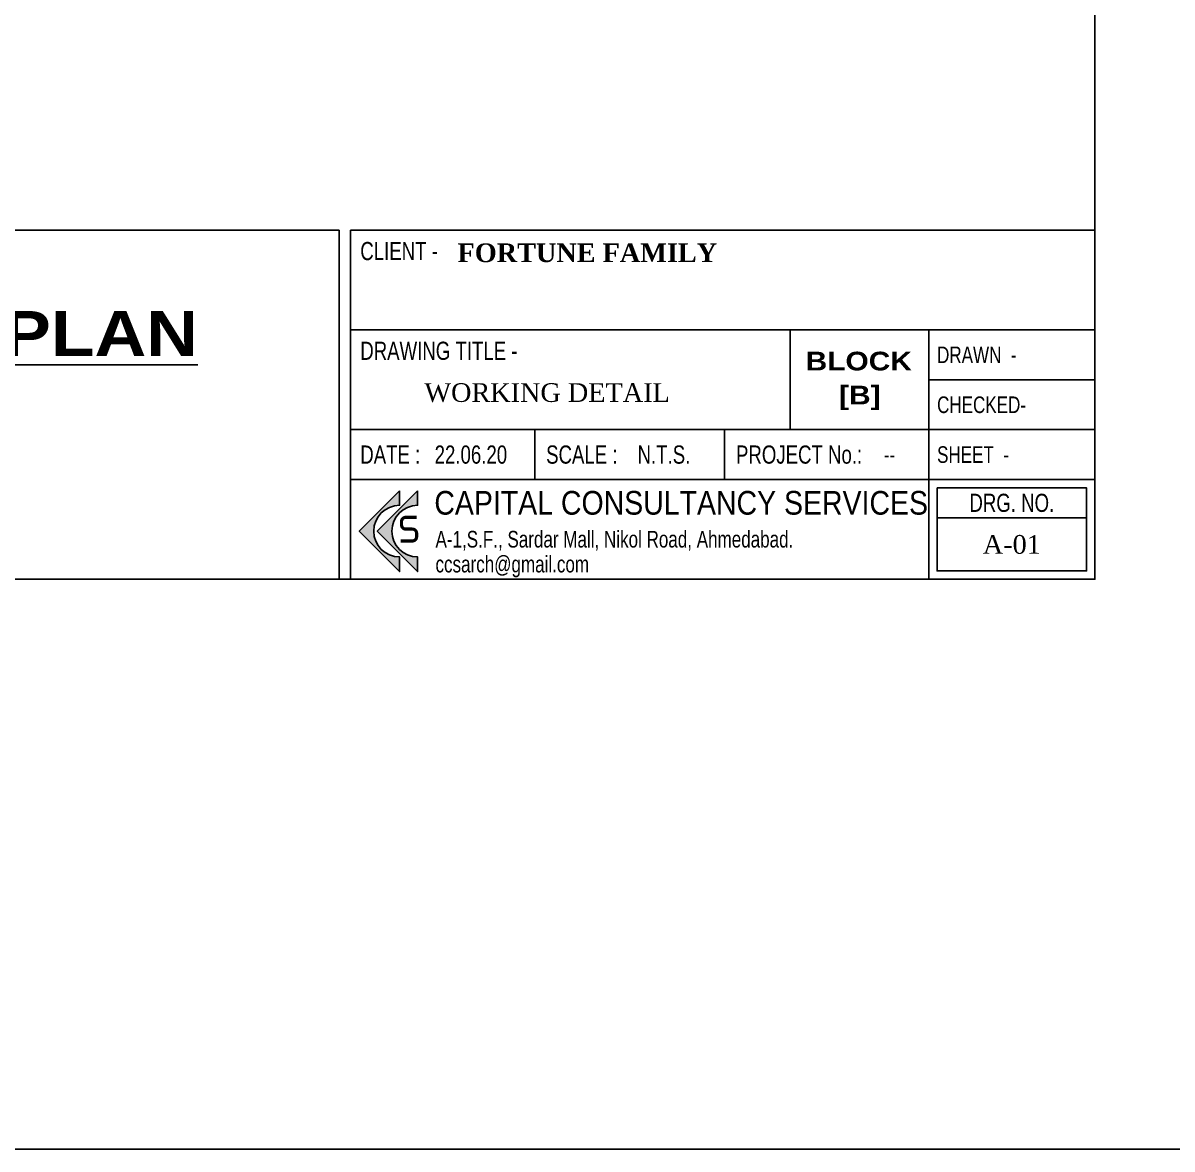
# Model space of a CAD drawing. Header units: inches. Extents: x 14235 to 14499, y 0 to 2549.
# Drawn here: x 14338.46 to 14353.07, y 2336.24 to 2350.55 of the extents above; entities that cross this region are included whole.
import ezdxf
from ezdxf.enums import TextEntityAlignment as Align

# ---------------------------------------------------------------- set-up
doc = ezdxf.new("R2010")
doc.units = ezdxf.units.IN
doc.header["$LTSCALE"] = 0.25
doc.header["$MEASUREMENT"] = 0
for name, color, linetype in [('text-large', 7, 'Continuous'), ('text-small', 7, 'Continuous'), ('vp', 7, 'Continuous'), ('wall', 7, 'Continuous')]:
    doc.layers.add(name, color=color, linetype=linetype)
doc.styles.add('ARIAL', font='TIMES_0.TTF')
doc.styles.add('ARL', font='swisscl_0.ttf')
doc.styles.add('B', font='ARIBLK_0.TTF')
doc.styles.add('BOLD TIME', font='TIMESBD_0.TTF')
doc.styles.add('SansSerif', font='sanss__.ttf', dxfattribs={"width": 0.8})

# ---------------------------------------------------------------- blocks, each defined once
blk = doc.blocks.new('TITLE')
at = {"layer": 'text-large'}
for points in [[(-2.4884, 0.3588), (-2.4884, 0.4159), (-2.6781, 0.2261), (-2.4884, 0.0364), (-2.4884, 0.0935), (-2.4884, 0.1047, -1), (-2.4884, 0.3476)], [(-2.5931, 0.2261), (-2.4033, 0.0364), (-2.4033, 0.0935), (-2.4033, 0.1047, -1), (-2.4033, 0.3476), (-2.4033, 0.3588), (-2.4033, 0.4159)]]:
    blk.add_hatch(color=256, dxfattribs=at).paths.add_polyline_path(points)
for points in [[(-2.4884, 0.4159), (-2.6781, 0.2261), (-2.4884, 0.0364), (-2.4884, 0.0935), (-2.4884, 0.1047, -1), (-2.4884, 0.3476), (-2.4884, 0.3588)], [(-2.4033, 0.4159), (-2.5931, 0.2261), (-2.4033, 0.0364), (-2.4033, 0.0935), (-2.4033, 0.1047, -1), (-2.4033, 0.3476), (-2.4033, 0.3588)]]:
    blk.add_lwpolyline(points, format="xyb", close=True, dxfattribs=at)
at = {"layer": 'text-small', "color": 174, "true_color": 0x00008f, "const_width": 0.015}
blk.add_lwpolyline([(-2.4076, 0.2911), (-2.4592, 0.2911, 0.414214), (-2.4792, 0.2711), (-2.4792, 0.2558, 0.414214), (-2.4592, 0.2358), (-2.4282, 0.2358, -0.414214), (-2.4082, 0.2158), (-2.4082, 0.2, -0.414214), (-2.4282, 0.18), (-2.4832, 0.18)], format="xyb", dxfattribs=at)
at = {"layer": 'text-large', "style": 'SansSerif', "width": 0.861038}
blk.add_text(' CAPITAL CONSULTANCY SERVICES', height=0.111328, dxfattribs=at).set_placement((-2.3621, 0.3036))
at = {"layer": 'text-small', "color": 174, "true_color": 0x00008f, "style": 'ARL'}
for s, p in [('A-1,S.F., Sardar Mall, Nikol Road, Ahmedabad.', (-2.3194, 0.1492)), ('ccsarch@gmail.com', (-2.3194, 0.0322))]:
    blk.add_text(s, height=0.078125, dxfattribs=at).set_placement(p)

msp = doc.modelspace()

# ---------------------------------------------------------------- linework, layer by layer
at = {"layer": 'text-small'}
msp.add_line((14350.083, 2344.262), (14351.983, 2344.262), dxfattribs=at)
for points in [[(14342.629, 2343.481), (14352.089, 2343.481), (14352.089, 2347.915), (14342.629, 2347.915)], [(14350.083, 2344.642), (14351.983, 2344.642), (14351.983, 2343.587), (14350.083, 2343.587)]]:
    msp.add_lwpolyline(points, close=True, dxfattribs=at)
at = {"layer": 'vp', "color": 1}
for p, q in [((14342.629, 2346.648), (14352.089, 2346.648)), ((14348.214, 2345.382), (14348.214, 2346.648)), ((14349.977, 2346.648), (14349.977, 2344.748)), ((14349.977, 2346.015), (14352.089, 2346.015)), ((14342.629, 2345.382), (14352.089, 2345.382)), ((14344.97, 2344.748), (14344.97, 2345.382)), ((14347.379, 2344.748), (14347.379, 2345.382)), ((14342.629, 2344.748), (14352.089, 2344.748)), ((14349.977, 2344.748), (14349.977, 2343.481))]:
    msp.add_line(p, q, dxfattribs=at)
at = {"layer": 'vp'}
msp.add_line((14346.74, 2344.757), (14346.74, 2344.748), dxfattribs=at)
msp.add_line((14346.74, 2344.757), (14346.74, 2344.748), dxfattribs=at)
at = {"layer": 'wall'}
for q in [(14323.371, 2347.915), (14342.485, 2343.481)]:
    msp.add_line((14342.485, 2347.915), q, dxfattribs=at)
at = {"layer": 'wall', "color": 2}
msp.add_lwpolyline([(14234.754, 2480.46), (14429.385, 2480.46), (14429.385, 2336.243), (14234.754, 2336.243)], close=True, dxfattribs=at)
at = {"layer": 'wall'}
msp.add_lwpolyline([(14352.089, 2384.093), (14323.371, 2384.093), (14323.371, 2343.481), (14352.089, 2343.481)], close=True, dxfattribs=at)

# ---------------------------------------------------------------- block references
at = {"xscale": 2.702833077012058, "yscale": 2.702833077012058, "zscale": 2.702833077012058}
msp.add_blockref('TITLE', (14349.977, 2343.481), dxfattribs=at)

# ---------------------------------------------------------------- texts
at = {"layer": 'text-large', "style": 'B'}
msp.add_text('%%U5TH, 7TH & 11TH FLOOR PLAN', height=0.56906, dxfattribs=at).set_placement((14333.94, 2346.319), align=Align.CENTER)
at = {"layer": 'text-small'}
for s, height, style, p in [('CLIENT -', 0.2309, 'ARL', (14342.752, 2347.535)), ('FORTUNE FAMILY ', 0.23755, 'BOLD TIME', (14343.988, 2347.51)), ('DRAWING TITLE -', 0.23086, 'ARL', (14342.752, 2346.268)), ('BLOCK', 0.2376, 'B', (14348.412, 2346.134)), ('WORKING DETAIL ', 0.23755, 'ARIAL', (14343.567, 2345.734)), ('[B]', 0.2376, 'B', (14348.837, 2345.702))]:
    msp.add_text(s, height=height, dxfattribs=dict(at, style=style)).set_placement(p)
at = {"layer": 'text-small', "style": 'ARL'}
for s, height, p in [('DRAWN  -', 0.2112, (14350.083, 2346.332)), ('CHECKED-', 0.2112, (14350.083, 2345.698)), ('DATE :', 0.2309, (14342.752, 2345.065)), ('22.06.20', 0.2309, (14343.697, 2345.065)), ('SCALE :', 0.2309, (14345.114, 2345.065)), ('N.T.S.', 0.2309, (14346.276, 2345.065)), ('PROJECT No.:', 0.23086, (14347.527, 2345.065)), ('SHEET  -', 0.2112, (14350.083, 2345.065)), ('--', 0.2112, (14349.405, 2345.065))]:
    msp.add_text(s, height=height, dxfattribs=at).set_placement(p, align=Align.MIDDLE_LEFT)
at = {"layer": 'text-small'}
for s, height, style, p in [('DRG. NO.', 0.2309, 'ARL', (14351.033, 2344.452)), ('A-01', 0.2376, 'ARIAL', (14351.033, 2343.924))]:
    msp.add_text(s, height=height, dxfattribs=dict(at, style=style)).set_placement(p, align=Align.MIDDLE_CENTER)

doc.saveas('drawing.dxf')
